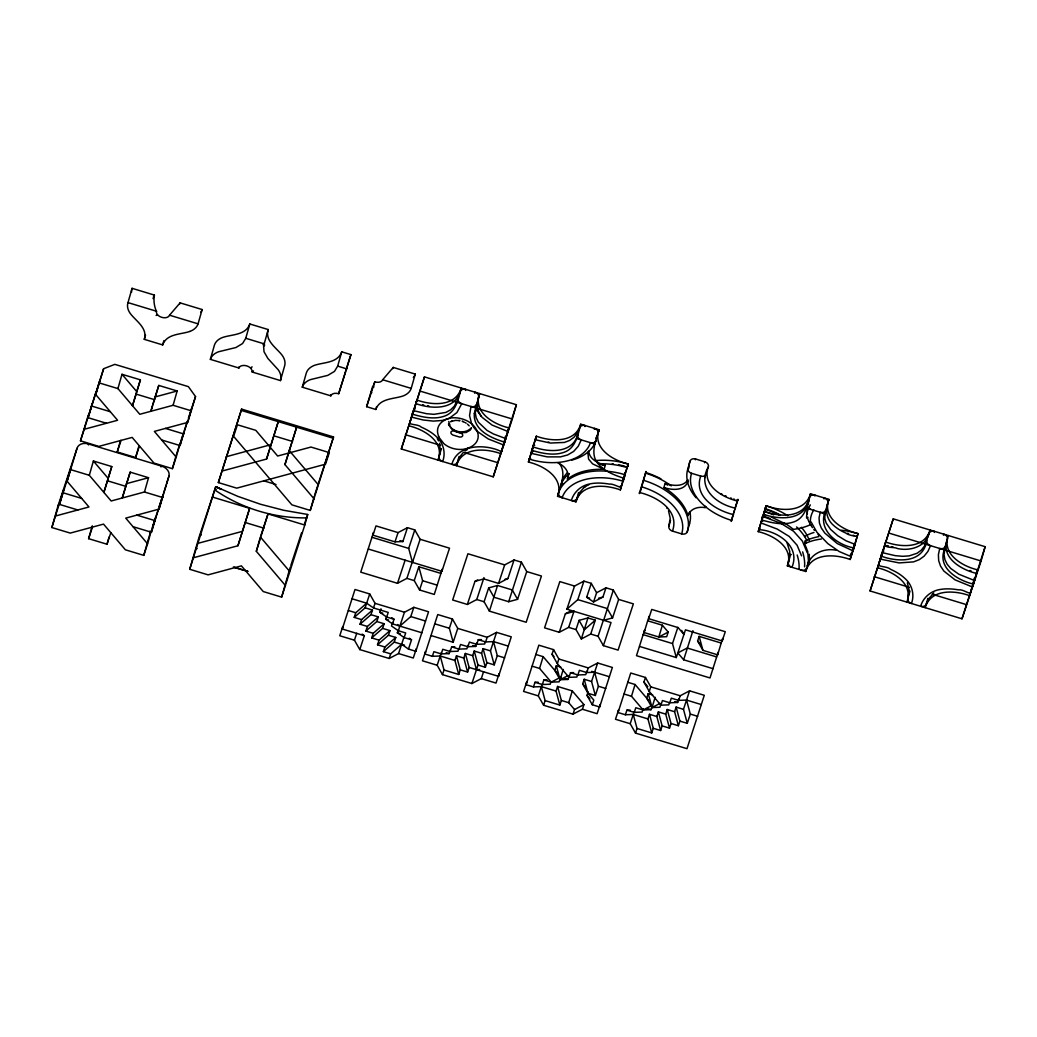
<?xml version="1.0" encoding="UTF-8"?>
<svg xmlns="http://www.w3.org/2000/svg" width="1037" height="1037" viewBox="0 0 1037 1037"><rect width="100%" height="100%" fill="white"/><g stroke="black" fill="none" stroke-linecap="round" stroke-linejoin="round"><path stroke-width="1.5" d="M238.938 366.891L238.912 368.005L210.368 359.359L214.439 345.062A24.007 15.205 15.9 0 1 222.618 337.466C232.042 334.277 245.847 335.301 249.826 323.985L268.207 329.559C264.655 340.888 276.581 347.797 282.375 355.561A24.007 15.205 15.9 0 1 284.514 366.281L280.444 380.579L251.9 371.933A6.792 4.304 15.9 0 0 246.754 365.88A6.792 4.304 15.9 0 0 238.912 368.005M330.855 394.63L330.816 395.836L302.273 387.19L306.356 372.892A24.007 15.205 15.9 0 1 314.535 365.309C323.959 362.12 337.764 363.131 341.743 351.828L350.934 354.615L338.671 393.723A6.792 4.304 15.9 0 0 330.816 395.836M218.34 482.581L241.621 409.109L333.538 436.953L310.257 510.424L291.877 504.85L233.61 436.344L237.421 424.781L255.802 430.342L277.657 456.034L310.957 447.051L329.338 452.612L325.527 464.174L236.721 488.155L218.34 482.581L241.621 409.109M807.032 507.287L807.317 513.976M808.432 560.745L807.68 551.204M587.785 452.21L588.601 459.171L592.581 463.85L604.091 469.372L605.232 465.367C598.362 463.163 589.379 459.443 588.692 451.134M827.889 501.921A57.631 36.502 15.9 0 0 828.9 499.367L824.817 513.665L824.843 518.785L826.191 523.063L830.611 529.401L837.689 535.688L846.088 540.808L854.968 544.347L852.997 550.816L837.274 543.582L824.856 533.122L821.291 527.976L819.424 523.076L819.049 517.904L820.228 512.278A4.809 3.72 18.3 0 0 825.841 510.1C816.702 529.22 836.509 544.892 853.957 547.925L850.133 559.487C835.265 554.043 811.297 552.462 805.736 571.478L787.355 565.904C794.303 547.342 773.369 535.196 758.228 531.644L766.11 505.784C780.991 511.228 804.958 512.809 810.506 493.806L828.9 499.367C821.952 517.943 842.887 530.088 858.027 533.627L853.957 547.925M215.8 486.677L221.062 489.205L215.748 486.677L189.719 569.287L208.1 574.861L241.401 565.865L263.255 591.557L281.636 597.131L304.787 525.033L307.704 514.469L283.853 510.308L260.585 504.28L237.888 496.386L215.748 486.677L198.935 537.542L189.719 569.287M501.441 451.834L501.882 450.123M598.608 463.876A57.605 36.489 15.9 0 1 627.216 467.609L627.657 465.898M758.799 529.777L759.24 528.079L760.16 528.351M934.233 532.435L934.596 531.385A4.809 3.72 18.3 0 0 928.983 533.562C925.445 547.173 909.618 551.269 897.342 548.521C894.542 546.551 883.757 548.716 885.028 543.842M373.981 386.892L372.724 387.099A86.628 1.75 -73.1 0 0 374.837 381.797M359.774 649.577L364.35 635.707L342.288 629.018L342.793 626.491L339.747 635.746L354.447 640.205L359.774 649.577L389.186 658.482L398.571 653.556L403.911 637.379M368.368 549.04L441.905 571.309L449.527 548.184L420.115 539.279L414.8 529.907L407.45 527.677L402.875 541.547L395.006 541.845L372.944 535.17L373.45 532.642L360.733 572.165L397.495 583.3L406.893 578.374L412.609 561.03M389.186 658.482L390.703 653.854L401.63 644.314L408.461 649.071L415.824 651.288L416.33 648.773L413.283 658.015L398.571 653.556M440.232 656.006L444.017 670.006L458.73 674.465L454.932 660.465L440.232 656.006L432.364 656.304L425.014 654.075L425.52 651.547L422.474 660.802L437.173 665.248L442.488 674.633L471.9 683.539L481.298 678.613L483.579 671.678M441.905 571.309L442.41 568.782M479.625 669.552L476.489 669.669L472.691 655.669L465.341 653.44L469.126 667.439L498.551 676.344L499.056 673.817L495.997 683.072L481.298 678.613M526.122 684.705L526.627 682.177L523.581 691.42L538.281 695.879L543.595 705.251L573.007 714.156L582.405 709.243L583.935 704.616L572.281 690.914L557.569 686.455L556.039 691.083L559.837 705.082L545.125 700.623L541.34 686.624L533.472 686.922L526.122 684.705L538.838 645.183L553.551 649.629L558.865 659.013L588.277 667.919L597.662 662.993L612.374 667.452L599.645 706.975L592.296 704.745L586.981 695.373L588.122 691.899M599.645 706.975L600.164 704.447L597.105 713.689L582.405 709.243M633.257 714.467L637.042 728.467L651.742 732.926L647.956 718.926L633.257 714.467L625.389 714.765L618.039 712.536L618.545 710.008L615.485 719.263L630.198 723.722L635.512 733.094L686.987 748.688L704.292 695.296L689.579 690.836L680.194 695.762L678.665 700.377L671.315 698.16L669.785 702.775L662.436 700.545L660.906 705.173L668.774 704.875L669.539 702.567M644.107 632.557L647.671 620.787L662.384 625.233L668.204 632.09L666.687 636.705L658.819 637.003L644.107 632.557L644.625 630.029L636.485 655.682L710.008 677.952L718.148 652.299L717.643 654.827L702.943 650.368L697.616 640.996L699.145 636.368L721.208 643.057L722.737 638.429L722.219 640.957L685.457 629.822L676.305 657.562L639.531 646.427M681.659 630.418L683.927 634.437L678.107 627.592L648.695 618.687L649.201 616.159L647.671 620.787M189.888 331.425C180.464 334.64 166.659 333.603 162.679 344.919L144.299 339.345C147.863 328.016 135.938 321.107 130.143 313.33A24.007 15.205 15.9 0 1 127.992 302.623L132.062 288.312L154.111 295.001A105.813 67.016 15.9 0 0 153.087 298.617M268.207 329.559L263.605 345.969L264.02 351.75L267.857 358.426L278.305 369.872A24.007 15.205 15.9 0 1 280.444 380.579M568.937 473.74L567.395 479.275C570.117 472.224 564.348 465.561 558.075 463.098M557.569 496.308C564.504 477.746 543.582 465.6 528.429 462.048L536.323 436.188C551.204 441.632 575.172 443.214 580.72 424.211L599.101 429.772C592.166 448.334 613.1 460.493 628.241 464.032L620.346 489.892C605.465 484.448 581.511 482.866 575.95 501.882L557.569 496.308C559.941 486.21 566.772 474 559.824 464.07M598.09 432.312A57.631 36.502 15.9 0 0 599.101 429.772C596.081 440.427 589.353 454.439 598.505 464.2C605.167 471.666 614.863 475.374 624.17 478.329M906.844 602.095C913.791 583.533 892.857 571.387 877.717 567.835L881.787 553.538M878.728 564.258C877.341 567.083 887.607 566.124 890.602 569.339C895.89 571.711 901.023 574.667 905.223 578.711C912.119 584.751 914.738 594.901 911.445 603.482A4.809 3.72 18.3 0 1 907.868 598.518L909.164 590.273L907.349 582.872M944.305 549.856C937.37 568.432 958.305 580.577 973.445 584.116L977.515 569.819C962.375 566.28 941.44 554.121 948.388 535.559M945.329 546.279L944.033 554.536L944.888 559.565L947.144 564.219L950.786 568.509L958.849 574.226L974.469 580.539L972.486 587.007L955.051 579.864L943.851 571.05L940.52 566.059L938.666 560.602L938.407 554.588L939.716 548.469A4.809 3.72 18.3 0 0 945.329 546.279L947.364 539.136A4.809 3.72 18.3 0 0 943.787 534.172L943.463 535.222M947.364 539.136C940.429 557.699 961.351 569.844 976.504 573.396C976.815 572.463 977.139 570.856 976.569 572.709M409.965 422.292C408.435 425.222 418.468 423.926 421.307 427.127C426.79 429.551 432.105 432.559 436.46 436.733C443.356 442.773 445.962 452.923 442.669 461.504A4.809 3.72 18.3 0 1 439.092 456.539L440.31 450.952L439.532 443.266M639.751 491.888L639.336 493.56L646.038 471.472L640.218 492.031M733.302 514.002L731.228 521.43L737.955 499.303L735.674 506.108M851.157 555.91L850.742 557.595L851.092 556.597L839.231 551.541L827.837 543.608L816.949 532.305L811.115 522.013M970.645 592.101C970.801 595.549 962.79 588.796 958.758 589.897C952.783 588.86 946.612 588.407 940.598 589.418C931.382 590.597 923.189 597.273 920.636 606.269A4.809 3.72 18.3 0 0 926.248 604.091L928.608 598.842L933.857 592.983M51.85 527.535L57.955 506.082L77.036 448.282A9.605 7.428 18.3 0 1 88.262 443.914L161.798 466.183A9.605 7.428 18.3 0 1 168.953 476.126L159.024 509.128L125.736 518.124L147.578 543.816L143.767 555.365L125.386 549.804L103.531 524.113L70.231 533.096L51.85 527.535L63.555 490.112L59.485 504.41L77.866 509.984M59.485 504.41L71.19 466.987L67.12 481.285L88.962 506.976L55.661 515.972M67.12 481.285L77.036 448.282M80.471 440.829L103.622 368.718L114.848 364.363L188.384 386.632L195.539 396.562L187.645 422.422L154.357 431.405L176.199 457.11L172.388 468.659L154.007 463.098L132.153 437.407L98.852 446.39L80.471 440.829L88.365 414.969M106.487 423.277L88.106 417.704L92.176 403.406M88.106 417.704L95.987 391.843M84.282 429.266L117.583 420.27L95.741 394.578L99.811 380.281M95.741 394.578L103.622 368.718M162.848 497.566L144.467 492.005L111.166 500.988L89.312 475.296L93.382 460.998L111.776 466.559L103.881 492.419L111.776 466.559M191.469 410.859L173.088 405.286L139.788 414.281L117.933 388.59L122.003 374.292L140.397 379.853L132.503 405.713L140.397 379.853M144.299 339.345L145.517 335.055M110.816 532.681L107.005 544.231L88.612 538.67L92.28 525.798M139.438 445.962L135.627 457.524L117.233 451.963L120.499 440.518M162.679 344.919L163.898 340.629M107.005 544.231L109.041 537.088M130.156 472.133L122.262 497.993L130.156 472.133L148.537 477.707L144.467 492.005M135.627 457.524L138.88 446.091M152.517 405.571L150.883 411.287L158.778 385.427L177.158 390.988L173.088 405.286M152.919 404.132L158.778 385.427M189.888 331.438A24.007 15.205 15.9 0 0 198.067 323.842L202.15 309.544L180.101 302.869L169.537 315.196A6.792 4.304 15.9 0 1 161.681 317.322A6.792 4.304 15.9 0 1 156.535 311.256L156.302 310.802M143.767 555.365L147.435 542.507M147.837 541.068L149.471 535.351M147.578 543.816L151.246 530.944M133.008 526.679L151.402 532.253L155.472 517.956L152.128 528.066M151.402 532.253L158.467 509.245M159.024 509.128L163.107 494.83L159.283 506.393M172.388 468.659L176.459 454.362M176.199 457.11L180.269 442.799L176.938 452.923M161.629 439.973L180.023 445.547L181.644 439.818M182.058 438.392L183.679 432.675M180.023 445.547L187.503 421.113L184.093 431.249M187.645 422.422L191.728 408.124M210.368 359.359A24.007 15.205 15.9 0 1 218.548 351.763L235.905 347.538L242.567 343.545L245.756 338.282L249.826 323.985M193.543 557.725L237.94 545.747L249.645 508.324L212.87 497.19M237.94 545.747L249.645 508.324M266.561 459.041L278.266 421.618L266.561 459.041L222.164 471.018M285.46 585.568L256.32 551.308L260.391 537.01L289.53 571.27M256.32 551.308L268.026 513.885L304.787 525.033M284.942 464.602L296.647 427.179L284.942 464.602L314.081 498.862M302.285 387.203A24.007 15.205 15.9 0 1 310.465 379.607L327.809 375.368L334.484 371.389L337.673 366.126L341.743 351.828M281.636 597.131L285.305 584.259M285.706 582.833L287.34 577.116M310.257 510.424L314.328 496.127M366.618 406.685L374.811 381.862A6.792 4.304 15.9 0 0 382.653 379.749L393.23 367.422L415.28 374.098L411.196 388.395A24.007 15.205 15.9 0 1 403.017 395.991C393.593 399.18 379.788 398.156 375.809 409.472L366.618 406.685L372.594 386.607M375.809 409.472L376.625 406.608M401.319 448.982L424.47 376.885L516.387 404.715L512.304 419.013L493.223 476.826L401.319 448.982L424.47 376.885M413.024 411.559L408.941 425.857C424.094 429.409 445.016 441.555 438.081 460.117L441.334 448.684M459.106 456.397L456.461 465.691C462.022 446.675 485.977 448.256 500.858 453.7L504.928 439.403M493.223 476.826L516.387 404.715M528.429 462.048L536.323 436.188M532.253 450.486C542.558 453.441 553.965 455.995 564.4 452.184C575.833 448.036 578.076 434.399 580.72 424.211M575.95 501.882L578.594 492.588M620.346 489.892L624.43 475.594M689.942 511.954A57.605 36.489 15.9 0 1 689.294 524.553L687.272 531.709A4.809 3.72 18.3 0 1 681.659 533.886L672.469 531.113A4.809 3.72 18.3 0 1 668.891 526.135L670.511 520.418M696.034 497.747A57.605 36.489 15.9 0 1 687.985 468.335L690.007 461.193A4.809 3.72 18.3 0 1 695.62 459.002L704.81 461.789A4.809 3.72 18.3 0 1 708.388 466.754C696.436 487.714 716.321 504.319 735.479 508.156M688.762 513.134L687.998 515.804C690.085 508.48 698.64 506.289 705.341 507.702M758.228 531.644L766.11 505.784A57.631 36.502 15.9 0 1 787.783 515.726M787.355 565.904L790.622 554.471M762.039 520.081C772.345 523.037 783.752 525.59 794.186 521.78C805.632 517.632 807.862 503.995 810.506 493.806A57.631 36.502 15.9 0 0 809.806 496.438M804.595 543.505L805.321 540.938M805.736 571.478L809.003 560.032M850.133 559.487L858.027 533.627A57.631 36.502 15.9 0 0 841.266 530.244M870.082 590.96L893.233 518.863L985.15 546.693L981.08 560.991L961.999 618.804L870.082 590.96L893.233 518.863M907.868 598.518L909.903 591.375A4.809 3.72 18.3 0 1 910.006 591.051M926.948 540.718A4.809 3.72 18.3 0 0 930.526 545.682L927.921 551.412L924.097 556.195L919.313 559.63L913.584 561.873L899.131 562.922L880.582 559.163L882.552 552.708L895.307 555.676L902.683 556.312L909.138 555.884L917.123 553.24L921.31 550.141L924.589 545.968L928.983 533.562M926.248 604.091L927.882 598.375M961.999 618.804L985.15 546.693M973.704 581.381L969.634 595.679C954.753 590.234 930.785 588.653 925.224 607.669M287.742 575.678L288.636 572.644M412 415.137L413.97 408.669L415.085 409.019M503.917 442.98L504.112 442.28M733.703 512.576L734.274 510.606M853.192 548.767L853.762 546.797M880.763 557.115L882.746 550.647L883.848 550.997M972.68 584.959L972.887 584.259M623.613 478.472L622.939 479.029M623.717 478.07L624.546 475.322M288.895 571.75L289.453 569.883M474.687 393.243L475.024 392.193A4.809 3.72 18.3 0 1 478.601 397.158L477.383 402.745L477.551 407.969L479.12 412.817L482.062 417.289L492.121 425.092L507.728 431.418L508.169 429.707L507.793 430.731M504.488 441.01L505.33 438.236M973.263 582.988L973.821 581.109M704.512 462.748L704.81 461.789M790.7 554.276L790.414 555.184A4.809 3.72 18.3 0 1 790.674 554.549M824 498.94L824.298 497.98A4.809 3.72 18.3 0 1 827.876 502.945C824.843 510.761 827.176 520.081 833.644 525.448C837.261 528.766 841.603 531.19 846.062 533.187C848.642 535.818 860.658 536.855 856.069 536.207M853.905 546.33L854.618 544.023M342.288 629.018L355.004 589.496L369.716 593.955L375.031 603.327L404.443 612.245L413.841 607.319L428.54 611.778L415.824 651.288M406.893 578.374L414.243 580.603L419.557 589.975L434.27 594.434L442.021 569.935M425.014 654.075L437.731 614.552L452.443 619.011L457.758 628.383L487.17 637.301L496.554 632.376L511.267 636.822L498.551 676.344M497.553 585.49L488.673 587.888L494.001 597.26L508.7 601.719L517.58 599.321L512.265 589.936L497.553 585.49L489.412 611.13L526.187 622.265L541.444 576.028L526.744 571.568L521.43 562.197L514.067 559.967L504.682 564.893L498.577 583.39L483.864 578.931L474.985 581.329L467.35 604.454L452.65 599.995L467.92 553.758L504.682 564.893M508.7 601.719L521.43 562.197M568.743 677.122L567.978 679.442L560.11 679.741L560.615 677.213L559.099 681.84L551.23 682.126L539.577 668.424L543.142 656.654L535.792 654.425M563.234 669.435L560.11 679.741L554.795 670.356L556.325 665.728L560.732 667.076M581.329 638.973L590.727 634.048L595.303 620.178L587.953 617.948L581.329 638.973L576.015 629.602L568.665 627.372L559.267 632.298L544.568 627.839L559.824 581.588L574.537 586.048L583.922 581.122L591.284 583.351L596.599 592.723L593.54 601.978L586.696 597.221L591.284 583.351M573.007 714.156L574.537 709.541L568.717 702.684L572.281 690.914M618.039 712.536L630.755 673.013L645.468 677.472L650.782 686.844L680.194 695.762M652.156 706.21L651.016 709.671L643.147 709.969L631.494 696.268L635.059 684.498L627.709 682.268M662.384 625.233L658.819 637.003L668.204 632.09M661.036 703.812L659.895 707.273L652.027 707.571L655.151 697.266M713.067 668.696L683.655 659.791L692.936 630.677M717.643 654.827L721.208 643.057M348.03 363.676L348.704 361.472M314.768 494.688L333.538 436.953M347.006 367.02L347.693 364.778M289.751 568.937L290.321 567.083M734.702 509.193L735.479 506.691M345.969 370.378L346.656 368.148M345.295 372.581L345.632 371.479M624.831 474.427L624.87 472.548M168.953 476.126L166.555 483.722M166.153 484.979L164.196 491.136M290.853 565.385L291.514 563.298M974.236 579.8L974.093 578.322M163.418 493.547L163.807 492.355M505.589 437.445L505.33 436.344M162.316 496.995L163.042 494.753M161.979 498.045L161.318 500.106M160.981 501.13L160.333 503.152M160.009 504.151L159.05 507.067M668.891 526.135L670.2 518.202L668.502 510.787M672.469 531.113C679.935 510.347 656.654 496.542 639.686 492.562M706.353 473.909A4.809 3.72 18.3 0 1 700.74 476.087C693.26 496.853 716.541 510.658 733.509 514.624M708.388 466.754C701.427 485.277 722.335 497.475 737.514 501.014M158.441 508.947L157.222 512.654M533.459 444.86L531.488 451.328A57.605 36.489 15.9 0 0 532.849 451.717M88.612 538.67L92.436 527.107M117.233 451.963L121.057 440.401M180.749 441.36L183.614 432.688M188.384 418.235L195.539 396.562M260.87 535.572L268.026 513.885M349.028 360.383L350.934 354.615M291.695 562.754L301.547 532.914M304.489 523.97L307.704 514.521M372.944 535.17L376.003 525.915L398.052 532.603L407.45 527.677M354.226 617.378L365.141 607.825L372.49 610.054L361.576 619.607L354.226 617.378L355.743 612.75L366.67 603.21L373.501 607.954L388.214 612.413L386.684 617.041L394.034 619.258L392.517 623.885L421.929 632.79M354.447 640.205L356.741 633.257M365.141 607.825L369.716 593.955M360.046 624.222L370.961 614.682L378.324 616.911L367.396 626.452L360.046 624.222L361.576 619.607M370.961 614.682L372.49 610.054M395.006 541.845L398.052 532.603M365.88 631.079L376.794 621.526L384.144 623.755L373.229 633.309L365.88 631.079L367.396 626.452M373.501 607.954L375.031 603.327M376.794 621.526L378.324 616.911M386.684 617.041L379.84 612.284L380.994 608.81M371.7 637.924L382.614 628.383L389.977 630.613L379.049 640.153L371.7 637.924L373.229 633.309M420.115 539.279L412.48 562.404L408.695 548.404L414.8 529.907M382.614 628.383L384.144 623.755M392.517 623.885L385.673 619.141L386.438 616.821M397.495 583.3L405.13 560.174M377.533 644.781L388.447 635.24L395.797 637.457L384.883 647.01L377.533 644.781L379.049 640.153M388.447 635.24L389.977 630.613M392.647 622.524L391.493 625.985L398.338 630.742L405.687 632.959L404.171 637.586L411.52 639.816L408.461 649.071M390.703 653.854L383.353 651.638L384.883 647.01M414.243 580.603L418.818 566.733L440.881 573.409M383.353 651.638L394.267 642.084L395.797 637.457M404.171 637.586L397.327 632.842L398.091 630.522M398.338 630.742L404.443 612.245M397.586 624.533L399.867 626.115L410.782 616.561L413.841 607.319M419.557 589.975L422.616 580.733L418.818 566.733M432.364 656.304L433.894 651.677L441.243 653.906L449.112 653.608L450.252 650.134M437.173 665.248L441.373 652.532M431.12 635.577L453.182 642.266L449.384 628.253L452.443 619.011M441.243 653.906L442.773 649.279L450.123 651.508L457.991 651.21L458.756 648.903M442.488 674.633L444.017 670.006M450.123 651.508L451.652 646.881L454.802 646.764M453.182 642.266L457.758 628.383M454.932 660.465L456.461 655.838L463.811 658.067L467.609 672.067L460.247 669.837L456.461 655.838M451.652 646.881L459.002 649.11L460.532 644.483L467.881 646.712L475.75 646.414L476.89 642.953M467.35 604.454L476.748 599.529L483.994 577.57M463.811 658.067L465.341 653.44M468.011 645.351L466.87 648.812L459.002 649.11M458.73 674.465L460.247 669.837M467.881 646.712L469.411 642.084L476.761 644.314L484.629 644.016L485.394 641.709M489.412 611.13L484.098 601.758L488.673 587.888M472.691 655.669L474.22 651.042L481.57 653.271L485.368 667.271L478.005 665.041L474.22 651.042M467.609 672.067L469.126 667.439M476.761 644.314L478.29 639.686L481.44 639.57M481.57 653.271L483.099 648.643L490.449 650.873L494.247 664.873L486.897 662.643L483.099 648.643M471.9 683.539L478.005 665.041M478.29 639.686L485.64 641.916L487.17 637.301M498.577 583.39L507.961 578.465L514.067 559.967M490.449 650.873L496.554 632.376M485.368 667.271L486.897 662.643M494.247 664.873L497.293 655.617L493.508 641.618L485.64 641.916M517.58 599.321L526.744 571.568M533.472 686.922L535.001 682.307L538.138 682.177M538.281 695.879L542.105 684.316M577.622 674.724L576.857 677.044L568.989 677.342L557.336 663.628L552.021 654.256L553.551 649.629M559.267 632.298L565.372 613.8L570.739 610.987M596.599 592.723L605.984 587.81L613.334 590.04L618.661 599.412L633.361 603.871L618.091 650.108L603.391 645.649L611.026 622.537L566.902 609.173L574.537 586.048M535.001 682.307L542.351 684.524L543.881 679.909L547.017 679.779M568.665 627.372L574.005 611.182M566.902 609.173L577.816 599.619L583.922 581.122M550.984 681.918L550.219 684.226L542.351 684.524M543.595 705.251L545.125 700.623M557.336 663.628L558.865 659.013M624.896 474.142L628.241 464.032A57.631 36.502 15.9 0 0 595.186 460.648M576.015 629.602L579.074 620.346L587.953 617.948M559.837 705.082L561.354 700.455L557.569 686.455M568.989 677.342L570.519 672.715L573.668 672.598M593.54 601.978L602.938 597.053L605.984 587.81M570.519 672.715L577.868 674.944L579.398 670.317L586.748 672.546L594.616 672.248L598.401 686.248L595.355 695.49L587.992 693.273L582.677 683.889L584.207 679.261L591.557 681.49L595.355 695.49M603.391 645.649L598.077 636.277L603.417 620.087M613.334 590.04L603.664 620.307L612.556 617.909L618.661 599.412M586.877 671.172L585.736 674.646L577.868 674.944M586.748 672.546L588.277 667.919M591.557 681.49L597.662 662.993M592.296 704.745L593.825 700.118L587.992 693.273L584.207 679.261M648.695 618.687L651.742 609.432L725.278 631.702L722.219 640.957M625.389 714.765L626.918 710.138L630.055 710.021M630.198 723.722L634.009 712.16M660.906 705.173L649.253 691.472L643.938 682.1L645.468 677.472M626.918 710.138L634.268 712.367L635.798 707.74L643.147 709.969L651.197 705.756M643.277 708.608L642.136 712.069L634.268 712.367M652.649 694.907L648.242 693.572L646.712 698.199L652.027 707.571L660.076 703.358M635.512 733.094L637.042 728.467M649.253 691.472L650.782 686.844M676.305 657.562L672.507 643.562L677.848 627.372M647.956 718.926L649.486 714.299L656.836 716.528L660.634 730.528L653.271 728.298L649.486 714.299M656.836 716.528L658.365 711.9L665.715 714.13L669.513 728.13L662.15 725.9L658.365 711.9M651.742 732.926L653.271 728.298M665.715 714.13L667.245 709.502L674.594 711.732L678.392 725.731L671.03 723.502L667.245 709.502M660.634 730.528L662.15 725.9M674.594 711.732L676.124 707.104L683.474 709.334L687.272 723.333L679.909 721.104L676.124 707.104M669.785 702.775L677.654 702.477L678.794 699.016M669.513 728.13L671.03 723.502M683.474 709.334L689.579 690.836M678.392 725.731L679.909 721.104M687.272 723.333L690.318 714.078L686.533 700.079L678.665 700.377M156.924 513.535L156.094 516.05M627.281 466.922L627.644 465.924M155.822 516.867L155.031 519.226M808.069 502.388C802.418 521.08 778.502 519.498 763.673 514.365M808.277 562.598L808.186 562.897A57.631 36.502 15.9 0 0 809.236 557.945L809.327 554.302M154.033 522.155L154.28 521.442M152.88 525.539L153.346 524.191M808.38 562.313L810.156 558.347M584.985 426.544L585.322 425.598A4.809 3.72 18.3 0 0 579.709 427.775L577.272 433.155L573.824 437.433L569.533 440.492L564.387 442.449L550.453 443.045L535.312 439.766L535.74 438.055L535.87 439.234M465.457 390.456L465.833 389.406A4.809 3.72 18.3 0 0 460.221 391.584C454.66 410.6 430.692 409.019 415.811 403.574C416.705 401.682 415.578 401.863 416.433 403.056M150.741 531.553L149.872 533.925A9.605 7.428 18.3 0 0 149.976 531.1M263.126 344.777L263.618 343.403M929.995 529.998C924.447 549.001 900.479 547.419 885.598 541.975L881.528 556.273C896.409 561.717 920.376 563.298 925.924 544.295M501.493 451.743C487.727 444.316 457.654 442.916 451.873 464.291A4.809 3.72 18.3 0 0 457.486 462.113L459.845 456.863L463.111 452.689M758.851 529.687C775.832 530.244 801.121 545.319 791.957 567.304A4.809 3.72 18.3 0 1 788.379 562.326L789.805 551.671L787.031 542.714M885.002 543.868L885.209 545.034M688.179 480.948C684.951 491.136 672.067 490.371 663.926 487.494L665.054 483.488C672.469 485.718 683.059 487.403 687.985 479.755M250.954 368.472L252.043 366.761M471.304 427.905C464.939 434.646 452.326 432.468 448.464 424.081M595.303 620.178L584.388 629.718L579.074 620.346M583.611 487.973L579.748 492.394L576.974 498.304A4.809 3.72 18.3 0 1 571.361 500.482C573.707 492.406 580.551 485.977 588.757 484.162C595.562 482.477 602.691 482.931 609.536 484.123C613.191 483.19 623.781 490.073 620.437 486.042M160.981 466.883L161.798 466.183M584.142 487.533L584.985 486.91M585.27 486.703L586.812 485.757M465.094 451.004L467.298 449.591M157.481 314.729L156.107 315.455M474.985 581.329L477.668 579.929M559.28 677.913L551.23 682.126L543.881 679.909M568.159 675.515L560.11 679.741L556.325 665.728M574.537 709.541L583.935 704.616M587.473 485.42L588.86 484.772M449.332 418.261L456.928 412.532L461.75 403.704A4.809 3.72 18.3 0 1 458.173 398.739L454.297 406.206L450.564 409.848L445.923 412.415L433.92 414.333L426.544 413.698L413.776 410.73L411.806 417.185L423.07 419.972L433.323 421.113L442.242 420.478L449.332 418.261A18.964 12.016 15.9 0 1 471.861 423.964A23.397 14.816 15.9 0 1 477.201 431.34L488.207 438.923L503.723 445.029L505.693 438.56L493.469 433.972L487.053 430.433L478.381 422.24L476.126 417.587L475.257 412.557L476.566 404.3A4.809 3.72 18.3 0 1 470.954 406.491L469.554 415.617L471.589 423.731M451.225 421.45L455.45 420.374L459.961 420.646L458.872 420.465M450.46 421.787L452.262 420.97M467.441 448.399L464.161 449.164A20.727 13.131 15.9 0 1 460.843 449.449L458.315 449.384A16.955 10.733 15.9 0 1 448.567 446.74A18.303 11.588 15.9 0 1 443.862 443.655L438.534 436.707M154.954 396.99L177.158 390.988M126.333 483.696L148.537 477.707M226.235 456.721L270.631 444.743M197.613 543.427L242.01 531.45M505.006 579.268L507.961 578.465M598.492 598.258L602.938 597.053M565.372 613.8L574.252 611.402M449.41 418.429L448.412 418.676A22.879 14.492 15.9 0 0 445.625 419.674A27.027 17.123 15.9 0 0 438.845 436.681M306.822 517.878C274.261 518.37 241.764 508.428 214.918 490.034M605.232 465.367L604.869 465.354A57.631 36.502 15.9 0 0 602.121 465.289M604.065 469.372L603.806 469.359A57.631 36.502 15.9 0 0 567.641 479.094M199.778 534.911L201.256 534.988M836.198 550.245C824.441 547.795 810.532 553.343 807.369 565.748A57.268 36.502 21.2 0 0 808.873 560.874M549.195 442.293L548.158 442.125M428.838 405.973L427.711 405.778M893.077 547.082L891.379 546.693M423.744 404.974L422.603 404.715M888.566 545.98L886.881 545.527M850.833 553.486L851.766 553.771M127.992 302.61L156.535 311.256M169.537 315.196L198.08 323.842M245.756 338.282L264.137 343.856M337.673 366.126L346.864 368.913M382.653 379.749L411.196 388.395M420.4 391.182L512.304 419.013M576.65 438.508L595.031 444.069M687.972 468.335A4.809 3.72 18.3 0 0 691.549 473.3L700.74 476.087M806.436 508.104L824.817 513.665M889.163 533.161L981.08 560.991M370.689 392.388L371.842 392.738M405.389 434.684L440.621 445.353M463.604 452.313L497.306 462.528M874.152 576.663L909.384 587.331M932.367 594.292L966.069 604.506M241.491 410.483L333.408 438.314M99.552 383.016L117.933 388.59M136.314 394.151L154.694 399.725M274.196 435.916L292.577 441.477M91.917 406.141L110.298 411.715M165.453 428.411L183.834 433.984M263.774 480.818L276.036 484.525M399.932 540.653L402.875 541.547M586.696 597.221L589.638 598.116M371.933 537.27L408.695 548.404M577.816 599.619L607.228 608.538L612.556 617.909M643.096 634.657L672.507 643.562M716.632 656.927L687.22 648.021L677.822 652.934L683.655 659.791M70.931 469.722L89.312 475.296M107.692 480.87L126.086 486.431M245.575 522.622L263.955 528.183M422.616 580.733L437.316 585.179M476.748 599.529L484.098 601.758M590.727 634.048L598.077 636.277M63.296 492.847L81.677 498.421M136.832 515.117L155.213 520.691M351.958 598.751L366.67 603.21M410.782 616.561L425.494 621.02M434.684 623.807L449.384 628.253M493.508 641.618L508.208 646.077M591.673 671.354L609.315 676.694M686.533 700.079L701.232 704.538M234.505 567.33L247.973 571.4M379.84 612.284L382.783 613.178M674.711 701.595L677.654 702.477M385.673 619.141L388.616 620.022M472.807 645.52L475.75 646.414M348.393 610.521L355.743 612.75M497.293 655.617L504.656 657.847M532.227 666.208L539.577 668.424M598.401 686.248L605.764 688.477M624.144 694.038L631.494 696.268M690.318 714.078L697.668 716.308M565.035 678.548L567.978 679.442M397.327 632.842L400.269 633.724M648.073 708.777L651.016 709.671M446.169 652.714L449.112 653.608M394.267 642.084L404.56 645.208M541.34 686.624L556.039 691.083M561.354 700.455L568.717 702.684M737.579 500.327L736.581 500.015M764.762 514.922C762.48 513.445 760.225 521.235 762.701 521.365M854.06 535.559L853.062 535.222M734.572 499.367L733.574 499.03M463.15 421.605L462.165 421.242L464.174 422.059M971.047 570.894L969.958 570.493M731.578 498.33L730.592 497.967M771.191 516.957L783.7 523.024M848.616 533.588L847.644 533.199M771.995 514.145L773.706 514.858M726.237 496.204L725.291 495.777M722.037 494.208L721.078 493.69M215.035 488.673L216.292 489.425M465.172 422.577L466.144 423.174M391.753 617.676L394.034 619.258M409.239 638.235L411.52 639.816M362.069 634.113L364.35 635.707M467.454 424.12L469.191 425.844M818.893 535.403L818.037 534.496M697.616 640.996L700.532 644.418M643.938 682.1L647.827 686.663M635.059 684.498L648.656 700.481M582.677 683.889L585.594 687.311M552.021 654.256L553.965 656.538M586.981 695.373L589.897 698.795M543.142 656.654L557.712 673.778M289.012 450.304L318.152 484.564M122.003 374.292L136.573 391.416M93.382 460.998L107.952 478.122M814.512 530.387L813.799 529.466M666.635 507.573L667.271 508.532M812.477 527.664L810.986 525.409M810.701 524.955L809.703 523.205M437.277 438.612L438.573 440.894M809.469 522.765L808.614 521.015M824.843 515.039L823.948 512.771M808.432 520.587L807.447 517.981M704.862 477.707L704.59 476.955M449.047 424.82L451.717 428.916L456.137 431.599A13.455 8.516 15.9 0 1 458.808 432.403C465.146 433.505 463.228 439.001 457.486 436.408A13.455 8.516 15.9 0 1 454.815 435.592C449.202 434.801 449.643 429.188 455.476 431.457A7.337 3.007 18.8 0 0 460.143 432.779L466.067 432.494L469.93 430.316A18.238 9.981 46.3 0 0 471.433 427.918M699.145 636.368L702.943 650.368M648.242 693.572L652.027 707.571M88.262 443.914L88.521 444.938M801.549 555.832L797.064 545.177L789.196 536.44L777.206 529.064L761.08 522.972L763.063 516.517L780.848 523.309L793.486 531.19L802.353 541.029L807.253 552.76M264.344 343.882L264.513 345.814M801.368 527.302A57.631 36.502 15.9 0 1 809.314 540.471M804.543 536.505A57.631 36.502 15.9 0 1 813.941 532.474M561.639 482.011A57.631 36.502 15.9 0 1 567.472 472.535M253.521 370.935A40.974 31.693 18.3 0 1 252.419 371.752M345.282 372.594A86.628 1.75 -73.1 0 1 338.684 393.684M415.267 374.098A24.007 15.205 15.9 0 1 413.348 377.507M393.23 367.422A106.85 67.677 15.9 0 1 392.816 368.615M131.595 292.162A24.007 15.205 15.9 0 1 132.075 288.325M180.101 302.869A106.85 67.677 15.9 0 1 179.686 304.061M202.137 309.544A24.007 15.205 15.9 0 1 200.647 312.422M156.198 310.815A40.974 31.693 18.3 0 1 154.461 295.091M441.14 449.397A4.809 3.72 18.3 0 1 441.243 449.073M471.731 424.029A32.432 20.546 15.9 0 0 477.227 431.34A26.521 16.799 15.9 0 1 467.376 448.321M475.97 410.056A32.432 20.546 15.9 0 1 475.802 409.732A23.397 14.816 15.9 0 1 480.961 416.291M449.889 424.639A20.779 13.364 2.7 0 1 448.762 421.528M571.802 460.13A57.605 36.489 15.9 0 0 596.042 440.492A4.809 3.72 18.3 0 1 590.442 442.682A52.809 33.443 15.9 0 1 529.388 459.158L529.039 460.156L529.453 458.471A57.605 36.489 15.9 0 0 530.801 458.872M595.808 438.236A57.605 36.489 15.9 0 0 598.077 433.349A4.809 3.72 18.3 0 0 594.512 428.385A52.809 33.443 15.9 0 1 594.227 429.149M534.703 445.223A52.809 33.443 15.9 0 1 533.459 444.86M562.171 497.708A52.809 33.443 15.9 0 1 623.211 481.233L625.181 474.752A57.605 36.489 15.9 0 0 558.606 492.744A4.809 3.72 18.3 0 0 562.171 497.695M569.157 473.624A57.605 36.489 15.9 0 0 560.641 485.588A4.809 3.72 18.3 0 1 562.689 483.462M612.219 463.863A52.809 33.443 15.9 0 1 613.476 464.006M618.519 464.783A52.809 33.443 15.9 0 1 624.805 466.222M664.263 487.714A57.631 36.502 15.9 0 1 687.92 515.519M665.404 483.709A57.631 36.502 15.9 0 1 667.659 485.147M731.603 520.393A52.809 33.443 15.9 0 1 691.562 473.3M695.386 459.793A52.809 33.443 15.9 0 1 695.633 459.002M688.84 468.244A57.605 36.489 15.9 0 1 690.02 461.193M706.028 507.015A57.605 36.489 15.9 0 1 704.991 506.225M641.592 486.794A52.809 33.443 15.9 0 1 681.646 533.886M643.562 480.325A57.605 36.489 15.9 0 1 687.259 531.709M689.112 522.376A4.809 3.72 18.3 0 1 689.307 524.553M645.597 473.183A57.605 36.489 15.9 0 1 671.25 485.886M645.662 472.496A52.809 33.443 15.9 0 1 660.932 478.874M807.836 504.488A57.618 36.502 15.9 0 1 808.886 499.536C803.338 518.513 779.396 516.97 764.489 511.513A57.631 36.502 15.9 0 1 772.008 514.158M851.299 555.223A57.268 42.439 15.6 0 1 850.301 554.912M805.321 540.938A57.631 36.502 15.9 0 1 806.267 542.792M763.063 516.141A57.268 29.295 16.2 0 1 770.154 518.552M807.188 507.3A57.268 35.854 10.6 0 1 807.849 502.336M784.05 522.726A57.592 38.188 13.5 0 1 792.709 528.896M807.927 517.606A57.592 35.608 17.5 0 1 807.797 517.139M810.701 524.579A57.541 34.714 13.5 0 1 792.735 529.44M808.329 504.436A57.605 36.489 15.9 0 1 809.508 497.384A4.809 3.72 18.3 0 1 815.108 495.193A52.809 33.443 15.9 0 0 814.875 495.984M804.258 543.544A57.592 37.332 14.2 0 1 807.447 551.191M804.958 543.647A57.541 38.084 18.5 0 1 821.382 539.02M805.451 540.873A57.644 36.502 15.9 0 1 818.815 536.622M808.847 559.332A4.809 3.72 18.3 0 1 808.795 560.745A57.605 36.489 15.9 0 0 809.469 558.165M779.331 515.052A57.605 36.489 15.9 0 0 765.086 509.374L765.539 507.676L765.163 508.674A52.809 33.443 15.9 0 1 780.42 515.065M796.572 526.965A57.605 36.489 15.9 0 1 806.838 540.575M811.038 509.491A4.809 3.72 18.3 0 1 807.46 504.526M810.364 522.117A51.409 30.099 -10 0 1 813.812 509.828M806.617 518.072A56.283 33.171 -8.9 0 1 810.325 504.889M806.76 567.9A4.809 3.72 18.3 0 1 801.147 570.078M802.638 551.904A56.283 33.91 41 0 1 804.569 566.824M797.181 555.015A51.409 30.812 42.1 0 1 799.034 569.015M57.955 506.082A9.605 7.428 18.3 0 1 59.355 503.645M238.925 568.82A130.182 100.706 18.3 0 1 233.364 566.928M197.147 548.612A130.182 100.706 18.3 0 1 195.915 547.769M247.597 571.154A130.182 100.706 18.3 0 1 240.493 569.3M474.324 413.478C473.002 430.148 491.382 438.223 504.682 442.138L508.752 427.84C493.599 424.302 472.678 412.156 479.612 393.58L474.324 413.478M416.835 399.997L412.765 414.294C423.07 417.25 434.477 419.804 444.899 415.993C456.345 411.845 458.587 398.208 461.232 388.019C455.671 407.022 431.716 405.441 416.835 399.997M533.264 446.921L531.294 453.376L547.186 456.876L560.46 456.876L567.641 454.971L573.642 451.432L578.231 446.286L581.251 439.895A4.809 3.72 18.3 0 1 577.674 434.931C572.152 453.921 548.171 452.378 533.264 446.921M852.583 550.906L852.116 550.764A57.618 36.502 15.9 0 0 852.583 550.906"/></g></svg>
